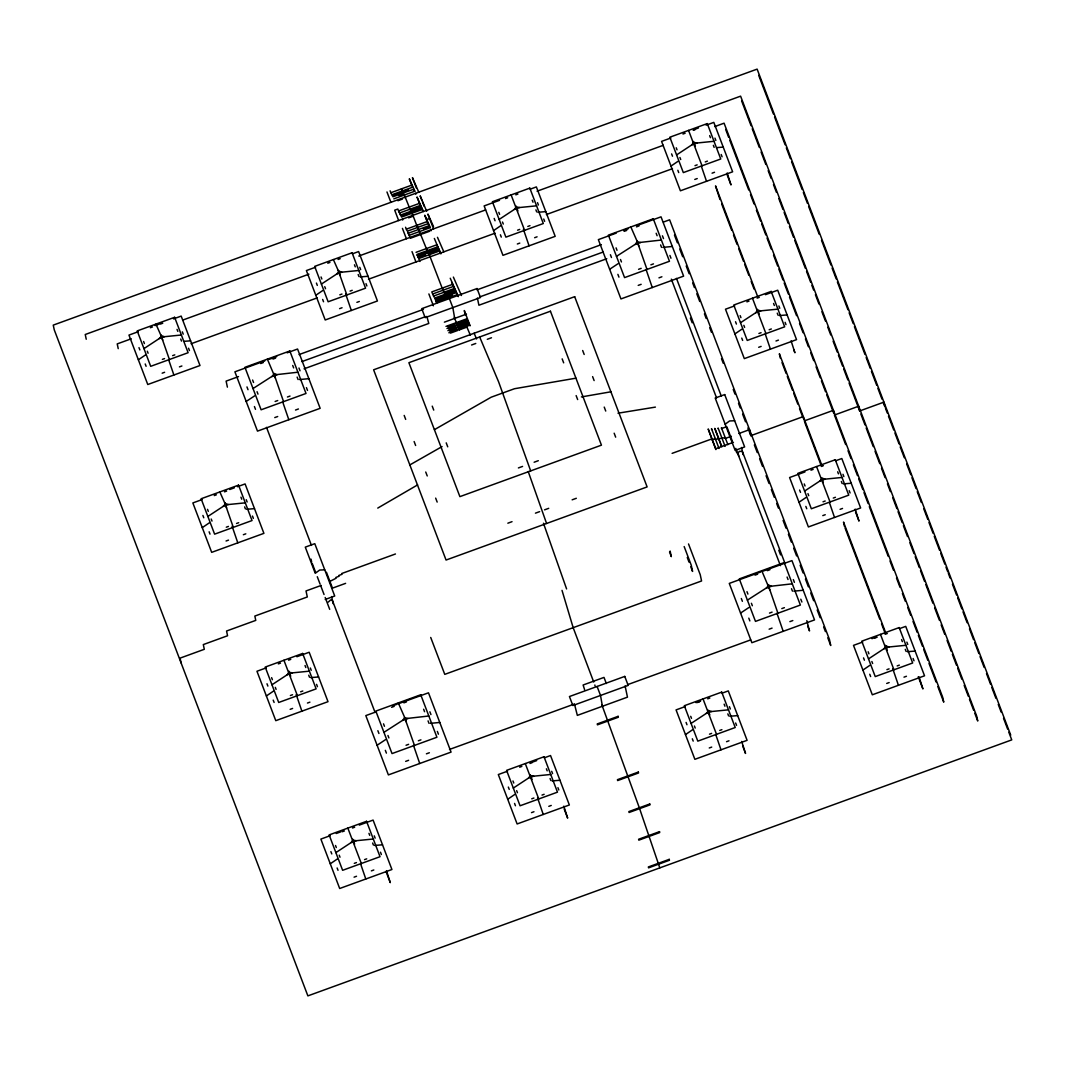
<?xml version="1.0" encoding="UTF-8"?>
<svg xmlns="http://www.w3.org/2000/svg" width="1065" height="1065" viewBox="0 0 1065 1065"><rect width="100%" height="100%" fill="white"/><g stroke="black" fill="none" stroke-linecap="round" stroke-linejoin="round"><path stroke-width="1.5" d="M273.891 373.602L274.53 375.279M404.793 717.384L405.432 719.061M161.254 335.781L160.802 334.929L169.415 359.517M225.154 503.625L224.702 502.76L233.315 527.348M338.697 271.255L338.231 270.39L346.857 294.978M328.18 602.164L330.722 599.888L332.48 600.607L375.08 712.445M725.172 424.216L729.592 420.955L734.664 420.755M138.357 359.797L145.306 355.071M315.799 295.271L322.748 290.532M493.548 230.626L500.497 225.887M670.99 166.087L677.939 161.347M202.27 527.641L209.219 522.902M734.903 333.917L741.852 329.192M266.37 695.964L273.319 691.225M799.003 502.241L805.952 497.515M330.283 863.795L337.232 859.056M507.725 799.256L514.675 794.53M685.461 734.61L692.41 729.871M862.903 670.085L869.852 665.345M246.188 401.465L254.562 395.914M609.646 269.285L618.019 263.721M377.103 745.247L385.463 739.696M740.561 613.067L748.921 607.503M143.961 348.614L159.204 338.59L164.369 336.713L181.383 335.009M321.404 284.075L336.647 274.064L341.812 272.174L358.825 270.47M499.152 219.43L514.395 209.406L519.56 207.529L536.56 205.825M676.595 154.904L691.837 144.88L697.003 143.003L714.003 141.286M207.875 516.445L223.118 506.421L228.283 504.544L245.283 502.84M740.508 322.735L755.751 312.711L760.903 310.834L777.916 309.13M271.974 684.768L287.217 674.744L292.369 672.867L309.382 671.163M804.594 491.058L819.837 481.034L825.002 479.157L842.016 477.453M335.874 852.612L351.117 842.588L356.282 840.711L373.296 838.994M513.317 788.073L528.56 778.049L533.725 776.172L550.738 774.468M691.065 723.428L706.308 713.404L711.473 711.527L728.487 709.823M868.508 658.889L883.75 648.865L888.916 646.988L905.929 645.284M253.017 388.552L271.362 376.77L277.566 374.521L297.92 372.218M616.475 256.359L634.82 244.591L641.024 242.327L661.378 240.038M383.933 732.334L402.277 720.552L408.467 718.303L428.836 716M747.39 600.141L765.735 588.373L771.925 586.123L792.293 583.82M377.755 508.085L417.613 484.895M434.4 429.674L491.191 397.192L514.488 388.725L575.952 378.181M409.839 464.926L442.068 446.581M391.001 192.672L411.889 185.084M391.933 194.735L412.821 187.134M392.12 195.641L402.57 191.846L401.438 188.878L401.678 189.996M404.061 191.301L408.534 189.677M392.865 196.799L413.753 189.197L413.952 190.103M399.029 195.534L403.502 193.91M393.81 198.862L414.698 191.261M397.924 200.739L402.397 199.102M419.623 203.295L398.723 210.897L399.854 213.852M411.796 209.512L419.251 206.796M400.6 215.01L421.487 207.409L421.687 208.314M412.727 211.576L420.196 208.86M401.532 217.074L422.432 209.472L422.619 210.377M408.64 217.859L413.113 216.235L411.05 211.216M426.453 219.656L429.594 218.511L433.548 228.895M406.457 229.108L427.345 221.507M138.17 331.734L128.958 335.089L147.769 384.518L199.994 365.521L181.183 316.092L173.502 318.888M155.064 325.597L159.67 323.92M315.613 267.209L306.387 270.563L325.211 319.979L377.436 300.982L358.625 251.566L352.475 253.803M499.498 200.326L484.136 205.918L502.96 255.334L555.185 236.337L536.374 186.921L530.224 189.157M670.804 138.024L661.578 141.379L680.402 190.795L732.627 171.798L713.816 122.382L706.135 125.177M693.834 129.65L698.454 127.973M150.338 327.74L152.495 326.955M160.589 324.013L162.745 323.228M327.78 263.201L329.937 262.429M338.031 259.474L340.188 258.688M505.529 198.556L507.686 197.784M515.779 194.828L517.936 194.043M682.971 134.03L685.128 133.245M693.222 130.303L695.378 129.517M423.444 228.695L429.421 226.525L429.222 225.62L408.334 233.222L409.466 236.19M409.266 235.285L430.154 227.684M131.248 338.803L117.217 343.902L118.228 348.641M182.674 320.099L308.903 274.184M358.772 256.053L485.64 209.912M537.066 191.207L663.309 145.293M714.735 126.589L724.08 123.181L942.751 697.415L943.75 702.155L937.852 686.645M420.848 234.446L410.398 238.254L410.211 237.349M422.339 233.901L429.794 231.198M416.042 252.338L436.93 244.737L437.169 245.855M417.161 255.307L427.611 251.5L427.424 250.595M429.102 250.967L438.061 247.706L437.861 246.8L416.974 254.402L418.106 257.357L425.561 254.655M430.034 253.017L437.502 250.302M418.851 258.515L439.738 250.914L439.925 251.819M191.114 343.742L317.184 297.894M368.49 279.23L495.079 233.195M546.385 214.531L672.454 168.683M162.373 359.358L164.529 358.586M172.637 355.63L174.78 354.858M339.815 294.832L341.971 294.046M350.065 291.104L352.222 290.319M517.563 230.186L519.72 229.401M527.814 226.459L529.971 225.674M695.006 165.647L697.162 164.862M705.256 161.92L707.413 161.135M162.16 373.176L164.609 372.284M179.439 366.879L181.889 365.987M339.602 308.637L342.051 307.745M356.882 302.353L359.331 301.462M517.337 243.992L519.787 243.1M534.63 237.708L537.08 236.816M694.779 179.453L697.229 178.561M712.072 173.169L714.522 172.277M452.705 284.302L431.804 291.903L433.881 296.922M432.749 293.953L453.637 286.365L453.823 287.27M433.681 296.017L454.569 288.415L454.768 289.321M445.809 292.582L453.277 289.866M434.627 298.08L455.514 290.479L455.7 291.384M264.746 360.955L234.899 371.818L257.49 431.125L320.152 408.321L297.574 349.027L287.124 352.821M269.219 359.331L276.687 356.615M434.813 298.985L445.263 295.178L442.255 288.096L442.454 289.001M446.754 294.646L454.209 291.93M616.262 233.115L598.357 239.625L620.948 298.932L683.61 276.141L661.032 216.834L637.163 225.514M623.731 230.399L628.204 228.775M260.672 363.538L263.268 362.593M272.986 359.065L275.569 358.12M624.13 231.345L626.726 230.413M636.444 226.872L639.027 225.94M435.745 301.036L446.195 297.242M447.686 296.696L452.159 295.072M436.49 302.194L457.378 294.592L457.577 295.498M238.533 376.597L226.113 381.11L227.391 387.141M299.065 354.578L423.417 309.356M477.014 289.853L601.339 244.644M663.428 222.053L669.632 219.803L829.449 639.479L830.727 645.51L827.785 637.789M301.834 361.621L425.002 316.838M479.809 296.895L602.976 252.099M304.058 368.823L428.782 323.454L426.839 316.425M606.77 258.728L478.917 305.229L477.386 298.067M444.385 322.149L466.497 314.108M445.995 326.383L466.883 318.781L467.056 319.607L456.619 323.401L454.276 317.25M447.659 326.662L455.128 323.946M446.954 328.513L467.841 320.924L468.014 321.75L457.564 325.544L457.391 324.719L459.481 329.83L466.936 327.115M448.618 328.805L456.073 326.09M447.899 330.656L468.786 323.068L468.959 323.88L458.522 327.687L458.349 326.862M449.563 330.935L457.031 328.233M448.858 332.799L469.745 325.198M450.522 333.079L457.977 330.363M275.129 401.478L277.712 400.546M287.43 397.005L290.013 396.073M638.587 269.299L641.17 268.353M650.888 264.826L653.471 263.88M471.582 344.993L475.762 343.476M487.304 339.282L491.484 337.765M274.757 417.587L277.699 416.522M295.511 410.038L298.44 408.973M638.215 285.393L641.157 284.328M658.969 277.845L661.898 276.78M202.084 499.578L192.858 502.933L211.682 552.349L263.907 533.352L245.096 483.936L237.415 486.732M229.734 489.514L234.34 487.837M734.704 305.855L725.491 309.209L744.315 358.625L796.54 339.642L777.716 290.213L765.429 294.686M214.251 495.571L216.408 494.799M224.502 491.844L226.659 491.058M746.871 301.861L749.028 301.076M757.122 298.133L759.278 297.348M226.286 527.202L228.442 526.416M236.537 523.474L238.693 522.689M758.919 333.478L761.076 332.706M769.17 329.751L771.326 328.965M226.06 541.007L228.509 540.115M243.353 534.723L245.802 533.831M758.693 347.283L761.142 346.405M775.986 341L778.435 340.108M518.402 467.934L522.582 466.417M534.124 462.223L538.304 460.706M726.823 426.652L721.591 428.556L721.418 427.731L727.874 444.664M395.448 553.986L341.852 573.476L342.038 574.301L338.896 575.433L339.069 576.258L335.941 577.403L336.114 578.228L330.03 581.33L330.203 582.156M672.121 453.357L711.952 438.873L712.126 439.699L715.254 438.554L715.44 439.379L725.185 437.609L725.358 438.434L731.375 436.251M321.177 585.431L306.014 590.942L307.306 596.972L254.841 616.063L255.76 620.389L226.552 631.013L227.564 635.752L203.309 644.578L204.307 649.304L180.065 658.13L181.063 662.869M738.897 433.508L749.547 429.634L749.986 431.738M507.845 523.195L512.025 521.677M535.442 513.157L539.622 511.639M544.548 509.842L548.728 508.325M572.145 499.818L576.325 498.287M747.896 427.97L750.825 435.665L803.29 416.588L803.902 419.477M332.307 588.199L345.619 583.354M733.466 442.295L715.72 448.751L708.185 428.982L715.893 449.576M804.208 420.928L833.416 410.305L834.081 413.46M325.224 599.475L334.716 596.014L314.787 543.669L305.282 547.13L315.253 573.303L319.673 570.041L324.745 569.842M849.058 383.054L859.681 410.957L883.937 402.131L884.935 406.87L883.178 402.251M266.17 667.901L256.958 671.256L275.782 720.672L328.007 701.675L309.183 652.259L296.895 656.719M804.954 471.941L789.591 477.533L808.402 526.949L860.64 507.965L841.816 458.536L835.666 460.772M278.338 663.894L280.494 663.122M288.588 660.167L290.745 659.381M810.971 470.184L813.127 469.399M821.221 466.457L823.378 465.671M290.386 695.525L292.542 694.739M300.636 691.797L302.793 691.012M823.019 501.801L825.175 501.016M833.269 498.074L835.426 497.288M290.159 709.33L292.609 708.438M307.452 703.046L309.902 702.155M822.792 515.606L825.242 514.728M840.085 509.323L842.535 508.431M376.251 711.806L365.814 715.6L388.392 774.907L451.067 752.103L428.489 692.809L398.643 703.659M392.666 705.829L397.152 704.205M760.61 572.012L729.272 583.407L751.85 642.714L814.525 619.923L791.947 560.616L762.101 571.466M391.587 707.32L394.17 706.375M403.888 702.847L406.471 701.902M755.045 575.127L757.628 574.195M767.346 570.654L769.928 569.722M406.045 745.26L408.627 744.329M418.345 740.787L420.928 739.856M769.502 613.081L772.085 612.135M781.803 608.608L784.386 607.662M405.672 761.368L408.614 760.303M426.413 753.82L429.355 752.755M769.13 629.175L772.072 628.11M789.871 621.627L792.813 620.562M449.51 749.441L574.235 704.072M627.485 684.702L750.652 639.905M330.083 835.732L320.871 839.087L339.682 888.503L391.92 869.506L373.096 820.09L359.278 825.122M336.234 833.496L340.84 831.818M507.526 771.193L498.314 774.548L517.124 823.964L569.362 804.98L550.538 755.551L544.388 757.787M532.101 762.26L536.72 760.583M685.274 706.548L676.062 709.902L694.873 759.318L747.098 740.335L728.287 690.905L722.137 693.142M696.031 702.647L700.637 700.97M862.717 642.022L853.504 645.363L872.315 694.793L924.54 675.796L905.729 626.38L899.579 628.603M871.929 638.667L876.535 636.99M342.251 831.738L344.408 830.953M352.502 828.011L354.658 827.225M519.693 767.199L521.85 766.414M529.944 763.472L532.101 762.686M697.442 702.554L699.598 701.768M707.693 698.826L709.849 698.041M874.884 638.015L877.041 637.229M885.135 634.287L887.291 633.502M354.299 863.356L356.455 862.57M364.549 859.628L366.706 858.843M531.741 798.817L533.898 798.031M541.992 795.089L544.148 794.304M709.49 734.171L711.633 733.386M719.74 730.444L721.884 729.658M886.919 669.645L889.075 668.86M897.183 665.918L899.326 665.132M354.073 877.161L356.522 876.269M371.365 870.877L373.815 869.985M531.515 812.622L533.964 811.743M548.808 806.338L551.244 805.446M709.263 747.976L711.713 747.098M726.543 741.693L728.993 740.801M886.706 683.45L889.155 682.559M903.985 677.154L906.435 676.275M581.41 396.926L610.897 391.8M618.006 413.207L655.401 407.11M662.962 247.373L672.321 246.481M299.505 379.553L308.863 378.674M793.878 591.155L803.236 590.263M430.42 723.348L439.778 722.456M716.958 147.596L723.215 147.09M537.958 212.268L545.773 211.629M360.21 276.913L368.037 276.274M184.338 341.319L190.595 340.813M779.314 315.56L787.128 314.921M246.681 509.283L254.495 508.644M843.4 483.883L851.228 483.244M310.78 677.606L318.595 676.967M907.313 651.713L915.141 651.088M729.871 716.252L737.699 715.613M552.123 780.898L559.95 780.259M374.68 845.437L382.508 844.798M449.403 298.599L452.825 307.585L454.702 318.395M597.106 686.472L600.527 695.458L602.404 706.268M433.522 226.579L427.904 214.065L429.049 217.1M437.475 237.309L443.812 251.833M414.924 191.287L409.306 178.787L412.128 186.189M453.37 277.086L461.451 295.511M430.393 227.71L424.762 215.21L427.584 222.625M434.347 238.44L440.87 253.883M450.229 278.231L458.323 296.656M688.562 130.396L702.035 165.794M752.476 298.227L765.948 333.638M816.562 466.55L830.048 501.948M880.475 634.381L893.961 669.792M511.12 194.922L524.606 230.333M703.033 698.92L716.519 734.318M333.372 259.567L338.297 270.67M525.285 763.565L538.77 798.963M155.929 324.106L160.855 335.209M219.843 491.937L224.768 503.039M283.929 660.26L297.415 695.671M347.842 828.104L361.328 863.502M630.839 226.951L636.803 240.53L647.014 269.445M761.755 570.734L769.955 590.17L777.929 613.227M267.382 359.145L275.582 378.581L283.556 401.625M398.297 702.927L404.261 716.505L414.471 745.407M466.563 326.236L470.411 335.315M479.663 336.953L498.646 381.936L530.676 470.903M474.138 333.238L476.561 338.976M1010.738 735.143L757.122 69.119L53.25 325.118L54.262 329.857L307.878 995.882L1011.75 739.882L1008.808 732.174M758.719 75.402L773.39 113.942M774.575 117.017L785.131 144.773M786.316 147.862L790.416 158.645M791.588 161.734L802.158 189.49M803.33 192.565L807.443 203.362M808.615 206.45L819.185 234.194M821.541 240.357L830.926 265.025M832.098 268.114L836.211 278.91M837.383 281.985L847.953 309.742M849.125 312.817L853.238 323.614M854.41 326.702L864.98 354.445M866.151 357.534L870.265 368.33M871.436 371.405L876.721 385.29M877.893 388.366L882.006 399.162M885.521 408.414L887.291 413.034M888.463 416.122L893.748 429.994M894.92 433.082L899.033 443.865M900.205 446.954L904.318 457.75M906.661 463.914L910.775 474.71M911.946 477.786L916.06 488.582M917.231 491.671L921.345 502.454M923.688 508.631L927.801 519.414M928.973 522.502L933.086 533.285M934.258 536.374L939.543 550.246M940.715 553.334L944.828 564.13M946 567.206L947.757 571.838M948.343 573.383L950.1 578.002M952.456 584.166L956.57 594.962M957.741 598.051L961.841 608.834M963.026 611.922L967.127 622.719M969.483 628.882L973.583 639.666M974.768 642.754L978.868 653.551M980.053 656.626L984.153 667.422M986.51 673.586L990.61 684.382M991.795 687.471L995.895 698.254M998.251 704.431L1001.18 712.139M1003.536 718.303L1007.636 729.086M741.613 100.882L751.051 125.697M752.236 128.798L759.318 147.396M761.089 152.055L765.815 164.449M768.171 170.653L771.127 178.401M773.483 184.604L776.438 192.352M778.808 198.556L782.935 209.406M784.12 212.507L788.246 223.37M789.431 226.459L793.558 237.322M794.743 240.424L805.366 268.327M806.551 271.429L810.678 282.278M811.863 285.38L813.633 290.026M815.404 294.686L818.945 303.978M821.9 311.739L825.442 321.031M827.798 327.235L830.753 334.982M833.11 341.186L837.25 352.036M838.435 355.138L842.561 366.001M843.746 369.089L847.873 379.952M860.866 414.059L864.993 424.908M866.178 428.01L873.26 446.608M875.031 451.267L879.757 463.661M881.527 468.32L885.068 477.613M887.425 483.816L890.38 491.577M892.736 497.768L896.876 508.631M898.048 511.732L902.188 522.582M903.373 525.684L907.5 536.534M909.856 542.737L913.996 553.587M915.181 556.689L919.308 567.538M920.493 570.64L924.62 581.49M925.805 584.592L932.887 603.189M934.657 607.849L939.383 620.243M941.154 624.902L944.695 634.207M947.051 640.398L951.191 651.261M952.363 654.363L956.503 665.212M957.675 668.314L961.815 679.164M964.171 685.367L968.311 696.217M969.483 699.319L973.623 710.169M974.795 713.27L977.75 721.018L976.751 716.279L740.601 96.156L85.24 334.503L86.238 339.242M725.678 129.477L728.633 137.225M729.818 140.34L748.722 189.983M750.492 194.642L754.047 203.947M756.403 210.151L760.543 221.014M761.728 224.116L765.855 234.979M767.04 238.081L771.18 248.944M773.536 255.161L777.676 266.01M778.861 269.112L782.988 279.975M784.173 283.077L788.313 293.94M789.498 297.042L796.58 315.666M799.535 323.427L803.077 332.733M805.446 338.936L808.402 346.697M810.758 352.901L813.713 360.662M816.083 366.866L820.223 377.742M821.408 380.857L825.548 391.734M826.733 394.835L833.828 413.486M845.663 444.558L834.428 415.044L858.67 406.218L859.681 410.957M848.033 450.775L850.988 458.549M853.358 464.766L857.485 475.616M858.67 478.731L862.81 489.581M863.995 492.696L868.121 503.545M869.306 506.647L888.21 556.303M889.994 560.962L893.535 570.268M896.49 578.029L900.032 587.334M902.401 593.538L905.343 601.299M907.713 607.503L910.668 615.264M913.025 621.467L917.165 632.33M918.35 635.432L922.49 646.295M923.661 649.397L927.801 660.26M928.986 663.362L936.068 681.986M714.961 138.131L715.84 140.447M721.191 154.492L722.07 156.808M778.874 305.975L779.753 308.291M785.105 322.336L785.983 324.652M842.974 474.298L843.853 476.614M849.204 490.659L850.083 492.975M906.874 642.128L907.766 644.445M913.104 658.49L913.996 660.806M727.182 172.983L731.003 184.937L726.942 174.274M791.082 340.813L794.916 352.768L793.745 349.719M855.182 509.137L859.002 521.091L855.528 511.959M919.095 676.981L922.916 688.935L918.27 676.741M709.663 135.641L710.435 137.678M713.364 145.333L714.136 147.369M773.576 303.472L774.348 305.509M777.264 313.163L778.049 315.213M837.676 471.795L838.448 473.832M841.363 481.487L842.135 483.537M901.576 639.626L902.361 641.663M905.277 649.331L906.049 651.367M757.894 297.162L715.52 185.896L719.967 199.501M885.894 633.329L843.52 522.05L844.452 526.39M821.967 465.631L779.354 353.753L780.286 358.093M721.737 204.134L731.748 230.413M733.505 235.046L737.033 244.324M738.804 248.957L743.516 261.324M744.688 264.413L748.815 275.236M751.158 281.413L754.1 289.134M845.038 527.934L879.757 619.111M881.527 623.757L885.055 633.023M782.03 362.686L786.116 373.416M787.288 376.478L792.533 390.269M793.705 393.344L797.792 404.074M799.535 408.667L803.037 417.866M804.794 422.459L821.128 465.365M885.508 645.323L887.265 650.369M676.248 147.795L677.02 149.832M679.936 157.487L680.721 159.524M740.162 315.626L740.934 317.663M743.849 325.318L744.621 327.368M804.248 483.949L805.034 485.986M807.949 493.641L808.721 495.691M868.161 651.78L868.934 653.817M871.862 661.485L872.634 663.522M671.616 153.906L672.494 156.222M677.846 170.267L678.725 172.583M735.529 321.737L736.408 324.053M741.759 338.098L742.638 340.414M799.615 490.06L800.507 492.376M805.846 506.421L806.738 508.737M863.529 657.89L864.407 660.207M869.759 674.252L870.638 676.568M674.451 235.099L677.393 242.82M679.736 248.997L682.678 256.718M686.206 265.984L689.148 273.705M692.676 282.971L694.447 287.603M696.79 293.78L699.732 301.502M704.444 313.856L706.202 318.488M709.729 327.754L711.5 332.387M721.498 358.639L723.255 363.272M733.226 389.457L734.983 394.077M738.511 403.329L740.268 407.948M742.611 414.112L745.54 421.807M754.34 444.917L757.282 452.612M759.625 458.775L762.553 466.47M766.068 475.722L769.01 483.417M771.353 489.581L774.282 497.288M776.638 503.439L778.395 508.058M783.095 520.426L786.037 528.147M788.393 534.324L791.335 542.045M793.678 548.222L796.62 555.943M800.148 565.209L803.09 572.93M805.446 579.107L808.388 586.828M810.731 593.005L813.673 600.727M817.201 609.992L820.143 617.713M823.671 626.979L825.442 631.612M662.43 235.818L663.495 238.587M669.912 255.44L670.963 258.223M793.345 579.6L794.397 582.369M800.813 599.222L801.878 602.005M676.475 278.378L721.378 396.313M784.945 563.252L742.398 451.52L739.323 451.294L738.085 453.091L738.737 456.139M806.817 620.669L809.52 630.946L807.749 626.287M690.4 318.129L692.183 322.788M778.795 550.246L780.565 554.905M656.173 233.275L657.105 235.724M660.606 244.923L661.538 247.36M787.088 577.057L788.02 579.506M791.521 588.705L792.453 591.142M671.336 279.137L716.559 397.897M735.782 448.365L780.432 565.635M727.195 427.637L730.018 435.053M730.577 436.53L732.281 440.977M735.662 449.883L736.794 452.838M725.105 446.395L718.116 428.037L718.289 428.862M721.79 446.714L714.801 428.356L721.431 446.129M719.021 448.445L711.5 428.676L711.673 429.501M767.971 584.459L769.769 589.691M616.076 247.865L617.008 250.315M620.509 259.501L621.441 261.95M746.978 591.647L747.91 594.097M751.411 603.283L752.343 605.732M610.418 254.735L611.47 257.517M617.886 274.357L618.951 277.14M741.32 598.517L742.385 601.299M748.802 618.139L749.853 620.922M688.523 543.949L700.238 574.714L701.569 580.971L444.771 674.358L430.713 637.456M684.169 546.585L691.238 565.169L692.57 571.426L690.799 566.78M687.258 557.488L689.028 562.134M537.519 202.67L538.397 204.986M543.749 219.031L544.628 221.347M729.432 706.667L730.324 708.984M735.662 723.015L736.554 725.345M669.539 551.99L671.309 556.636L670.125 551.044M741.706 741.453L745.54 753.434L742.625 745.78M532.22 200.167L533.006 202.204M535.921 209.872L536.693 211.908M724.147 704.165L724.919 706.202M727.834 713.856L728.606 715.906M582.675 350.518L584.179 354.472M592.619 376.624L594.124 380.578M604.228 407.096L605.732 411.05M614.159 433.202L615.663 437.156M562.16 358.878L563.665 362.832M576.138 395.608L577.656 399.561M498.806 212.321L499.578 214.358M502.494 222.026L503.279 224.063M690.719 716.319L691.491 718.356M694.42 726.011L695.192 728.061M494.173 218.432L495.052 220.748M500.404 234.793L501.282 237.109M686.086 722.429L686.965 724.746M692.317 738.791L693.195 741.107M470.118 325.81L464.3 310.541L465.179 314.668M606.331 683.517L604.001 677.407L583.114 685.008L584.592 689.614M421.86 200.3L420.169 195.854L426.692 211.296M422.419 201.791L424.123 206.237M413.593 180.677L412.435 177.642L418.771 192.179M414.125 182.088L416.388 188.026M451.76 282.238L452.891 285.207M419.85 204.413L417.027 196.998L423.364 211.536M601.871 704.87L639.32 807.776L659.807 867.882M445.064 294.273L447.127 299.305M429.288 254.721L442.774 289.707M428.356 252.658L429.488 255.627M426.479 248.544L428.543 253.563M426.652 249.303L416.908 225.301L417.147 226.419M412.914 215.33L416.974 225.98M405.193 197.118L411.236 212.121L400.799 215.915L399.668 212.947L420.555 205.359L420.742 206.264M404.247 195.055L405.379 198.023M402.384 190.941L404.447 195.96M436.69 303.099L435.558 300.13L456.446 292.542L456.645 293.447M419.038 259.421L417.906 256.452L438.793 248.864L438.993 249.769M408.521 234.127L407.402 231.158L428.29 223.57L428.476 224.475M405.565 227.258L406.697 230.213M398.962 212.002L397.831 209.046L394.702 210.178L398.656 220.562M390.11 190.821L391.228 193.79M428.876 293.94L433.388 305.801M412.009 251.62L415.962 262.003M402.437 228.389L406.391 238.773M386.968 191.966L390.922 202.35M574.514 704.231L577.337 715.387L627.471 697.149L625.088 685.94M432.23 406.138L433.735 410.092M446.222 442.867L447.726 446.821M359.77 267.315L360.662 269.631M366.001 283.676L366.879 285.992M551.697 771.313L552.575 773.629M557.927 787.674L558.806 789.99M563.824 806.152L567.658 818.133L564.157 808.947M354.472 264.812L355.257 266.849M358.173 274.517L358.945 276.554M546.398 768.81L547.17 770.847M550.086 778.502L550.858 780.552M404.181 415.43L405.685 419.384M414.125 441.536L415.63 445.49M425.734 472.021L427.238 475.962M435.665 498.127L437.169 502.081M338.603 271.029L340.161 275.555M321.058 276.967L321.83 279.003M324.745 286.671L325.531 288.708M512.971 780.965L513.756 783.001M516.671 790.656L517.444 792.706M316.425 283.077L317.303 285.393M322.655 299.438L323.534 301.754M508.338 787.075L509.23 789.391M514.568 803.436L515.447 805.752M298.972 367.997L300.037 370.78M306.454 387.633L307.505 390.416M429.887 711.779L430.939 714.562M437.356 731.415L438.421 734.198M292.715 365.468L293.647 367.918M297.148 377.103L298.08 379.553M423.63 709.25L424.562 711.7M428.063 720.885L428.995 723.335M326.436 572.264L332.347 587.8M252.618 380.045L253.55 382.495M257.051 391.694L257.983 394.143M383.52 723.841L384.452 726.277M387.953 735.476L388.885 737.925M266.503 427.345L311.459 545.4M246.96 386.914L248.012 389.697M254.429 406.55L255.493 409.333M377.862 730.697L378.927 733.479M385.344 750.332L386.395 753.115M312.205 563.385L315.586 572.278M317.277 576.724L320.099 584.139M320.671 585.617L324.053 594.51M325.184 597.478L329.697 609.34M182.328 331.854L183.22 334.17M188.558 348.215L189.45 350.531M246.241 499.685L247.12 502.001M252.472 516.046L253.35 518.362M310.341 668.008L311.22 670.324M316.571 684.369L317.45 686.685M374.254 835.839L375.133 838.155M380.485 852.2L381.363 854.516M386.449 870.651L390.283 882.645L386.209 871.929M177.03 329.351L177.815 331.388M180.731 339.056L181.503 341.093M240.943 497.182L241.728 499.219M244.644 506.887L245.416 508.924M305.043 665.505L305.815 667.542M308.73 675.21L309.516 677.247M368.956 833.336L369.728 835.386M372.644 843.041L373.416 845.077M161.161 335.568L162.719 340.094M225.074 503.399L226.632 507.925M288.974 671.203L290.718 676.248M143.615 341.506L144.387 343.542M147.316 351.21L148.088 353.247M207.529 509.336L208.301 511.373M211.216 519.041L212.002 521.078M271.628 677.66L272.4 679.696M275.316 687.364L276.088 689.401M335.528 845.49L336.314 847.54M339.229 855.195L340.001 857.232M138.983 347.616L139.861 349.932M145.213 363.977L146.091 366.293M202.896 515.447L203.774 517.763M209.126 531.808L210.005 534.124M266.995 683.77L267.874 686.086M273.212 700.131L274.104 702.447M330.896 851.614L331.787 853.93M337.126 867.975L338.018 870.291M528.213 471.529L546.585 523.487M543.456 523.235L566.593 588.945M776.971 613.24L783.188 631.319M646.056 269.458L652.273 287.537M413.513 745.42L419.73 763.512M282.598 401.638L288.815 419.716M892.736 668.674L898.434 685.288M829.342 502.361L834.521 517.457M765.256 334.037L770.421 349.134M701.342 166.193L706.521 181.303M715.813 734.73L720.992 749.827M523.381 229.215L529.079 245.829M537.545 797.858L543.243 814.472M345.632 293.86L351.33 310.474M360.622 863.901L365.801 879.011M296.203 694.553L301.888 711.167M232.103 526.23L237.801 542.844M168.709 359.917L173.888 375.013M405.525 719.288L406.311 721.87M888.916 646.988L886.373 646.069L883.75 648.865M825.002 479.157L822.473 478.238L819.837 481.034M823.352 482.538L821.488 477.653M760.903 310.834L757.561 310.208L755.751 312.711M759.252 314.215L757.401 309.329M697.003 143.003L693.648 142.377L691.837 144.88M695.352 146.384L693.488 141.499M750.266 433.042L750.825 435.665M771.419 586.309L768.81 585.098L766.254 588.186M741.546 447.473L743.05 454.569M640.504 242.527L637.083 241.609L635.339 244.404M638.854 245.909L636.99 241.023M711.473 711.527L708.931 710.608L706.308 713.404M709.823 714.908L707.959 710.022M519.56 207.529L516.206 206.916L514.395 209.406M517.91 210.91L516.046 206.024M594.856 684.995L595.029 685.82M593.724 682.026L573.17 627.671L562.014 590.369M459.295 329.005L459.481 329.83M431.099 229.747L431.285 230.652M443.186 290.159L443.386 291.065M415.63 193.324L415.829 194.229M417.839 227.364L418.039 228.269M533.725 776.172L530.37 775.546L528.56 778.049M532.074 779.553L530.21 774.668M409.173 207.089L409.413 208.208M419.783 260.579L419.969 261.484M402.477 219.124L402.663 220.029M341.812 272.174L339.269 271.255L336.647 274.064M407.962 718.489L404.54 717.584L402.796 720.366M331.628 596.56L333.132 603.655M277.046 374.707L274.45 373.495L271.881 376.584M275.396 378.088L274.81 376.025M311.047 559.152L311.632 561.894M356.282 840.711L352.928 840.085L351.117 842.588M354.632 844.092L352.768 839.207M292.369 672.867L289.028 672.255L287.217 674.744M228.283 504.544L225.74 503.625L223.118 506.421M164.369 336.713L161.827 335.795L159.204 338.59M174.633 317.303L137.225 330.909L150.698 366.32L188.119 352.715L174.633 317.303M352.076 252.764L314.668 266.383L328.14 301.781L365.561 288.176L352.076 252.764M529.824 188.119L492.403 201.738L505.888 237.136L543.31 223.53L529.824 188.119M707.266 123.593L669.845 137.199L683.331 172.597L720.752 158.991L707.266 123.593M289.826 350.984L244.937 367.305L261.111 409.799L306.014 393.464L289.826 350.984M653.284 218.791L608.395 235.125L624.569 277.606L669.472 261.271L653.284 218.791M477.053 288.535L421.74 308.664L425.161 317.65L480.475 297.521L477.053 288.535M574.674 296.682L373.615 369.795L446.062 560.044L647.121 486.918L574.674 296.682M550.445 311.22L408.893 362.699L459.894 496.636L601.445 445.157L550.445 311.22M238.547 485.134L201.125 498.753L214.611 534.151L252.032 520.545L238.547 485.134M771.18 291.424L733.758 305.029L747.244 340.441L784.665 326.822L771.18 291.424M724.706 394.582L715.201 398.044L735.143 450.389L744.635 446.927L724.706 394.582M302.646 653.457L265.225 667.063L278.711 702.474L316.132 688.869L302.646 653.457M835.28 459.747L797.858 473.353L811.344 508.764L848.752 495.145L835.28 459.747M420.742 694.766L375.839 711.087L392.027 753.581L436.916 737.246L420.742 694.766M784.199 562.573L739.296 578.907L755.484 621.388L800.374 605.053L784.199 562.573M624.756 676.408L569.442 696.537L572.864 705.523L628.177 685.394L624.756 676.408M618.126 716.332L597.239 723.934L597.438 724.839L618.326 717.238L618.126 716.332M366.56 821.301L329.138 834.907L342.624 870.305L380.032 856.699L366.56 821.301M544.002 756.762L506.581 770.368L520.066 805.779L557.474 792.16L544.002 756.762M721.737 692.117L684.329 705.722L697.801 741.134L735.223 727.515L721.737 692.117M899.18 627.578L861.771 641.183L875.244 676.595L912.665 662.989L899.18 627.578M638.334 772.072L617.447 779.673L617.647 780.578L638.534 772.977L638.334 772.072M649.756 803.982L628.869 811.583L629.069 812.489L649.956 804.887L649.756 803.982M659.501 831.659L638.614 839.26L638.814 840.165L659.701 832.564L659.501 831.659M669.246 859.349L648.359 866.95L648.558 867.855L669.446 860.254L669.246 859.349"/></g></svg>
